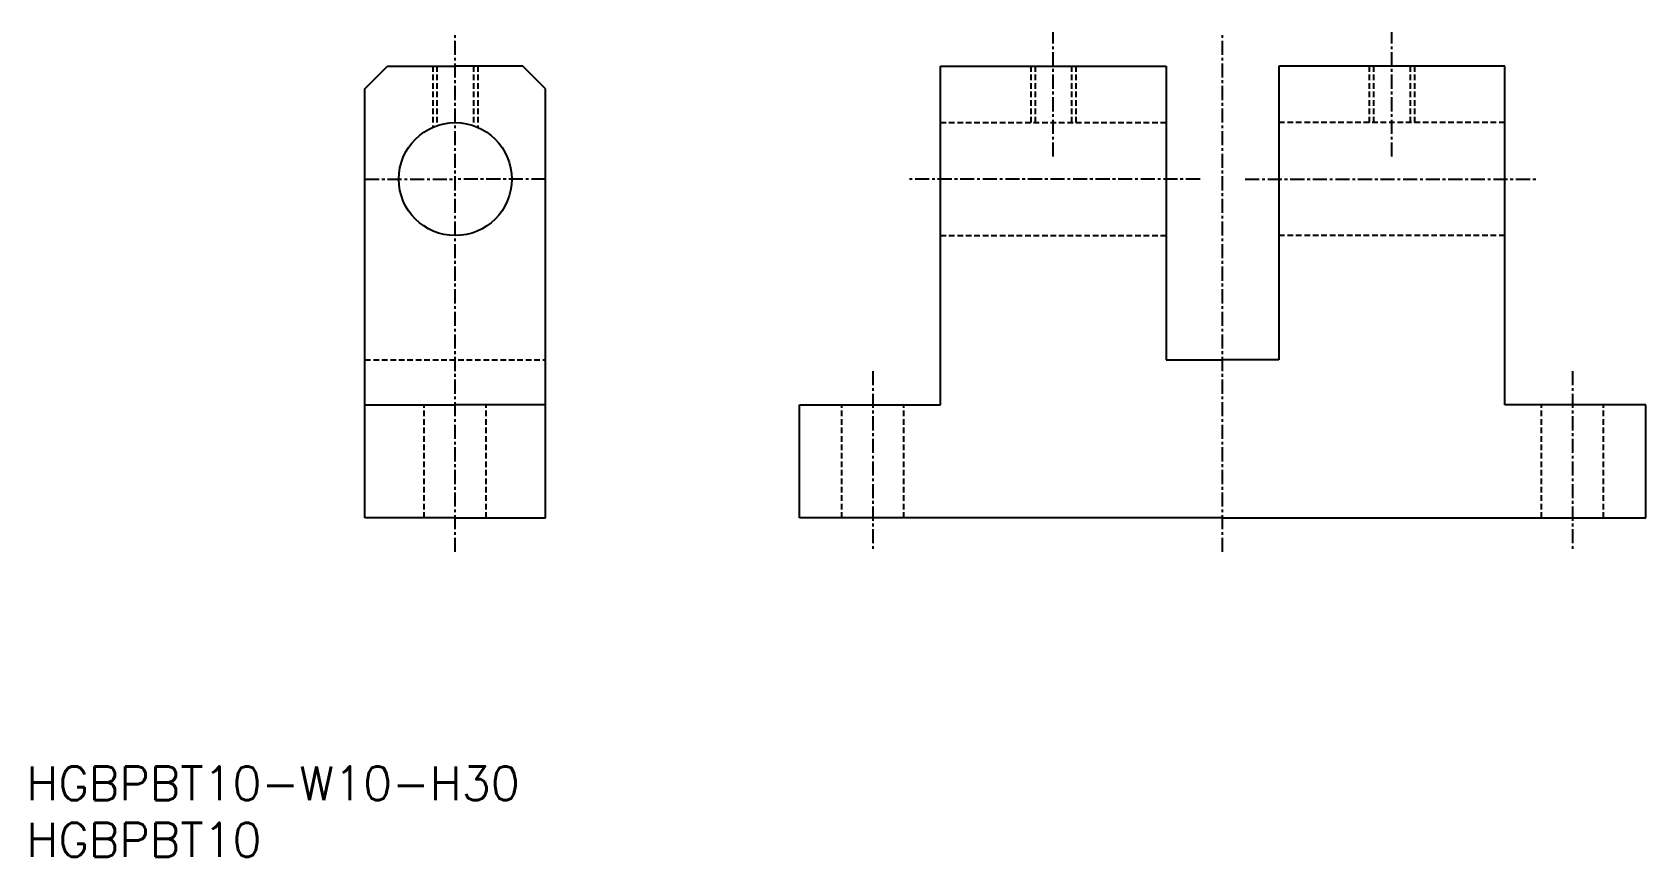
# Model space of a CAD drawing. Extents: x 1 to 144, y 0 to 73.
import ezdxf

# ---------------------------------------------------------------- set-up
doc = ezdxf.new("R2010")
doc.units = 0
doc.linetypes.add('CENTER', pattern=[2, 1.25, -0.25, 0.25, -0.25])
doc.linetypes.add('DASHED', pattern=[0.75, 0.5, -0.25])
doc.layers.get('0').update_dxf_attribs({"linetype": 'CONTINUOUS'})
doc.layers.add('CENTER', color=1, linetype='CENTER')
doc.styles.get("Standard").update_dxf_attribs({"font": 'txt.shx'})

# ---------------------------------------------------------------- blocks, each defined once
blk = doc.blocks.new('*U114')
at = {"color": 7, "linetype": 'CONTINUOUS'}
blk.add_text('HGBPBT10', height=3, dxfattribs=at).set_placement((0, 0))
blk = doc.blocks.new('*U115')
at = {"color": 7, "linetype": 'CONTINUOUS'}
blk.add_text('HGBPBT10-W10-H30', height=3, dxfattribs=at).set_placement((0, 5))

msp = doc.modelspace()

# ---------------------------------------------------------------- linework, layer by layer
for p, q in [((30, 68), (32, 70)), ((32, 70), (38, 70)), ((44, 70), (38, 70)), ((46, 68), (44, 70)), ((81, 40), (81, 70)), ((81, 70), (101, 70)), ((101, 70), (101, 44)), ((111, 70), (111, 44)), ((131, 70), (111, 70)), ((131, 40), (131, 70)), ((30, 30), (30, 68)), ((46, 30), (46, 68)), ((101, 44), (106, 44)), ((111, 44), (106, 44)), ((30, 40), (38, 40)), ((46, 40), (38, 40)), ((68.5, 30), (68.5, 40)), ((68.5, 40), (81, 40)), ((143.5, 40), (131, 40)), ((143.5, 30), (143.5, 40)), ((38, 30), (30, 30)), ((38, 30), (46, 30)), ((106, 30), (68.5, 30)), ((106, 30), (143.5, 30))]:
    msp.add_line(p, q)
at = {"color": 3, "linetype": 'DASHED'}
for p, q in [((36, 70), (36, 64.583)), ((36.379, 70), (36.379, 64.73)), ((39.621, 70), (39.621, 64.73)), ((40, 70), (40, 64.583)), ((89, 70), (89, 65)), ((89.379, 70), (89.379, 65)), ((92.621, 70), (92.621, 65)), ((93, 70), (93, 65)), ((119, 70), (119, 65)), ((119.379, 70), (119.379, 65)), ((122.621, 70), (122.621, 65)), ((123, 70), (123, 65)), ((81, 65), (101, 65)), ((131, 65), (111, 65)), ((81, 55), (101, 55)), ((131, 55), (111, 55)), ((30, 44), (46, 44)), ((35.25, 30), (35.25, 40)), ((40.75, 30), (40.75, 40)), ((72.25, 30), (72.25, 40)), ((77.75, 30), (77.75, 40)), ((134.25, 30), (134.25, 40)), ((139.75, 30), (139.75, 40))]:
    msp.add_line(p, q, dxfattribs=at)
msp.add_circle((38, 60), 5)
at = {"layer": 'CENTER', "color": 1, "linetype": 'CENTER'}
for p, q in [((38, 27), (38, 73)), ((91, 62), (91, 73)), ((106, 27), (106, 73)), ((121, 62), (121, 73)), ((30, 60), (38, 60)), ((46, 60), (38, 60)), ((104, 60), (78, 60)), ((108, 60), (134, 60)), ((75, 43), (75, 27)), ((137, 43), (137, 27))]:
    msp.add_line(p, q, dxfattribs=at)

# ---------------------------------------------------------------- block references
at = {"color": 7, "linetype": 'CONTINUOUS'}
for name in ['*U115', '*U114']:
    msp.add_blockref(name, (0, 0), dxfattribs=at)

doc.saveas('drawing.dxf')
